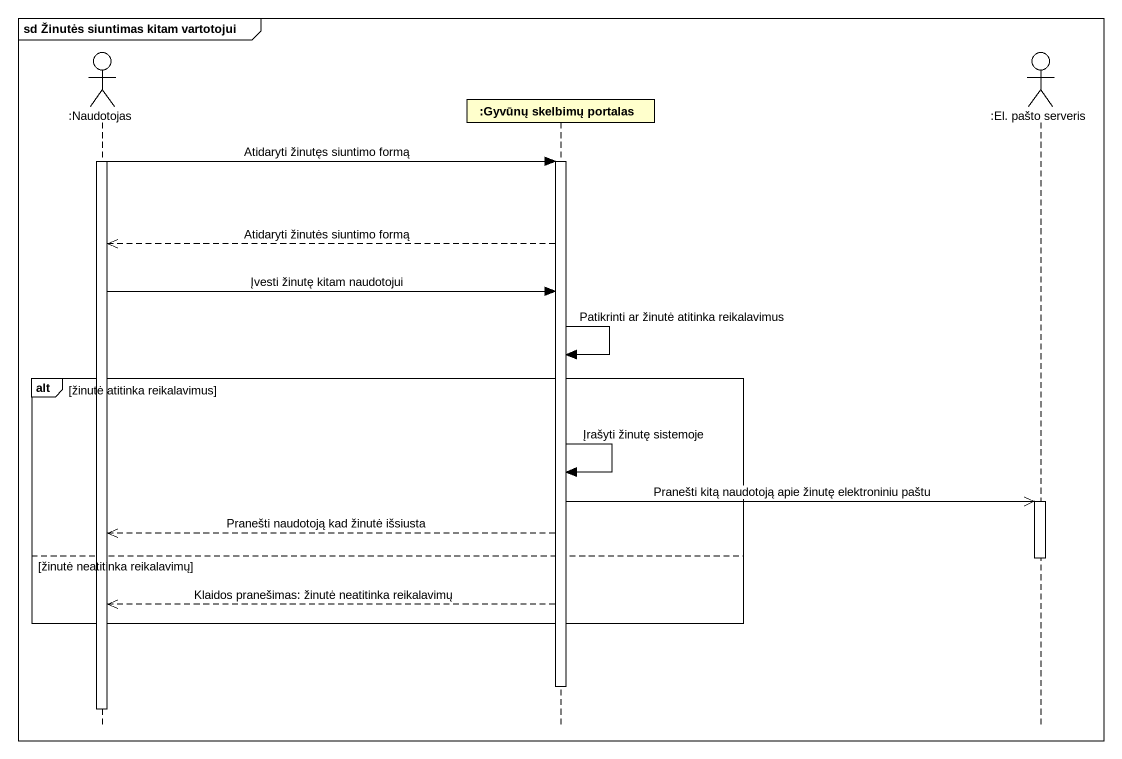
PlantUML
@startuml
mainframe sd Žinutės siuntimas kitam vartotojui
hide footbox
actor ":Naudotojas" as Naudotojas
participant ":Gyvūnų skelbimų portalas" as Gyvūnų_skelbimų_portalas
actor ":El. pašto serveris" as El_pašto_serveris

activate Naudotojas
Naudotojas -> Gyvūnų_skelbimų_portalas : Atidaryti žinutęs siuntimo formą
activate Gyvūnų_skelbimų_portalas
Gyvūnų_skelbimų_portalas -->> Naudotojas : Atidaryti žinutės siuntimo formą
Naudotojas -> Gyvūnų_skelbimų_portalas : Įvesti žinutę kitam naudotojui
Gyvūnų_skelbimų_portalas -> Gyvūnų_skelbimų_portalas : Patikrinti ar žinutė atitinka reikalavimus
alt žinutė atitinka reikalavimus
  Gyvūnų_skelbimų_portalas -> Gyvūnų_skelbimų_portalas : Įrašyti žinutę sistemoje
  Gyvūnų_skelbimų_portalas ->> El_pašto_serveris : Pranešti kitą naudotoją apie žinutę elektroniniu paštu
  activate El_pašto_serveris
  Gyvūnų_skelbimų_portalas -->> Naudotojas : Pranešti naudotoją kad žinutė išsiusta
else žinutė neatitinka reikalavimų
  deactivate El_pašto_serveris
  Gyvūnų_skelbimų_portalas -->> Naudotojas : Klaidos pranešimas: žinutė neatitinka reikalavimų
end
deactivate Gyvūnų_skelbimų_portalas
deactivate Naudotojas
@enduml
